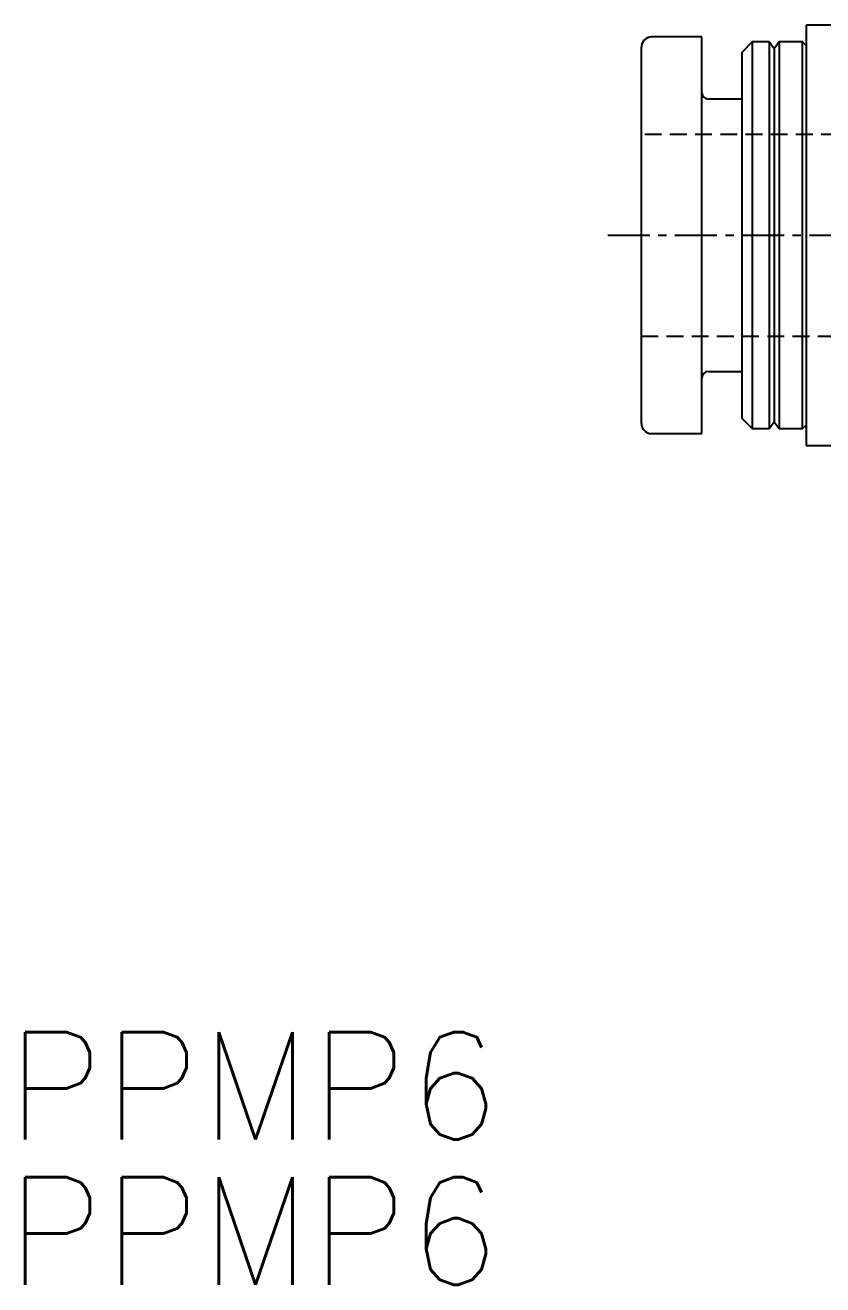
# Model space of a CAD drawing. Extents: x 8.8 to 94.1, y -12.6 to 64.2.
# Drawn here: x 8.78 to 32.52, y -12.63 to 24.84 of the extents above; entities that cross this region are included whole.
import ezdxf

# ---------------------------------------------------------------- set-up
doc = ezdxf.new("R2010")
doc.units = 0
doc.linetypes.add('CENTER', pattern=[2, 1.25, -0.25, 0.25, -0.25])
doc.linetypes.add('DASHED', pattern=[0.75, 0.5, -0.25])
doc.layers.get('0').update_dxf_attribs({"linetype": 'CONTINUOUS'})
doc.layers.add('CENTER', color=1, linetype='CENTER')
doc.styles.get("Standard").update_dxf_attribs({"font": 'txt.shx'})

msp = doc.modelspace()

# ---------------------------------------------------------------- linework, layer by layer
at = {"color": 7, "linetype": 'CONTINUOUS'}
for p, q in [((32.022, 24.845), (32.022, 12.345)), ((33.022, 24.845), (32.022, 24.845)), ((28.922, 24.495), (27.422, 24.495)), ((28.922, 12.695), (28.922, 24.495)), ((27.122, 12.995), (27.122, 24.195)), ((30.422, 24.345), (30.122, 24.045)), ((30.122, 13.145), (30.122, 24.045)), ((30.922, 24.345), (30.422, 24.345)), ((30.422, 24.345), (30.422, 12.845)), ((30.922, 24.345), (30.922, 12.845)), ((31.072, 24.145), (30.922, 24.345)), ((31.222, 24.345), (31.072, 24.145)), ((31.072, 24.145), (31.072, 13.045)), ((31.222, 24.345), (31.222, 12.845)), ((31.922, 24.345), (31.222, 24.345)), ((31.922, 12.845), (31.922, 24.345)), ((32.022, 24.245), (31.922, 24.345)), ((30.122, 22.645), (29.122, 22.645)), ((29.122, 14.545), (30.122, 14.545)), ((30.122, 13.145), (30.422, 12.845)), ((30.422, 12.845), (30.922, 12.845)), ((30.922, 12.845), (31.072, 13.045)), ((31.072, 13.045), (31.222, 12.845)), ((31.222, 12.845), (31.922, 12.845)), ((31.922, 12.845), (32.022, 12.945)), ((27.422, 12.695), (28.922, 12.695)), ((32.022, 12.345), (33.022, 12.345))]:
    msp.add_line(p, q, dxfattribs=at)
at = {"color": 3, "linetype": 'DASHED'}
for p, q in [((44.222, 21.595), (27.122, 21.595)), ((27.122, 15.595), (44.222, 15.595))]:
    msp.add_line(p, q, dxfattribs=at)
at = {"color": 7, "linetype": 'CONTINUOUS'}
for centre, radius, start, end in [((27.422, 24.195), 0.3, 90, 180), ((29.122, 22.845), 0.2, 180, 270), ((29.122, 14.345), 0.2, 90, 180), ((27.422, 12.995), 0.3, 180, 270)]:
    msp.add_arc(centre, radius, start, end, dxfattribs=at)
at = {"layer": 'CENTER', "color": 1, "linetype": 'CENTER'}
msp.add_line((26.122, 18.595), (63.922, 18.595), dxfattribs=at)

# ---------------------------------------------------------------- texts
at = {"color": 7, "linetype": 'CONTINUOUS'}
for p in [(8.233, -8.309), (8.233, -12.628)]:
    msp.add_text('PPMP6', height=3.2, dxfattribs=at).set_placement(p)

doc.saveas('drawing.dxf')
